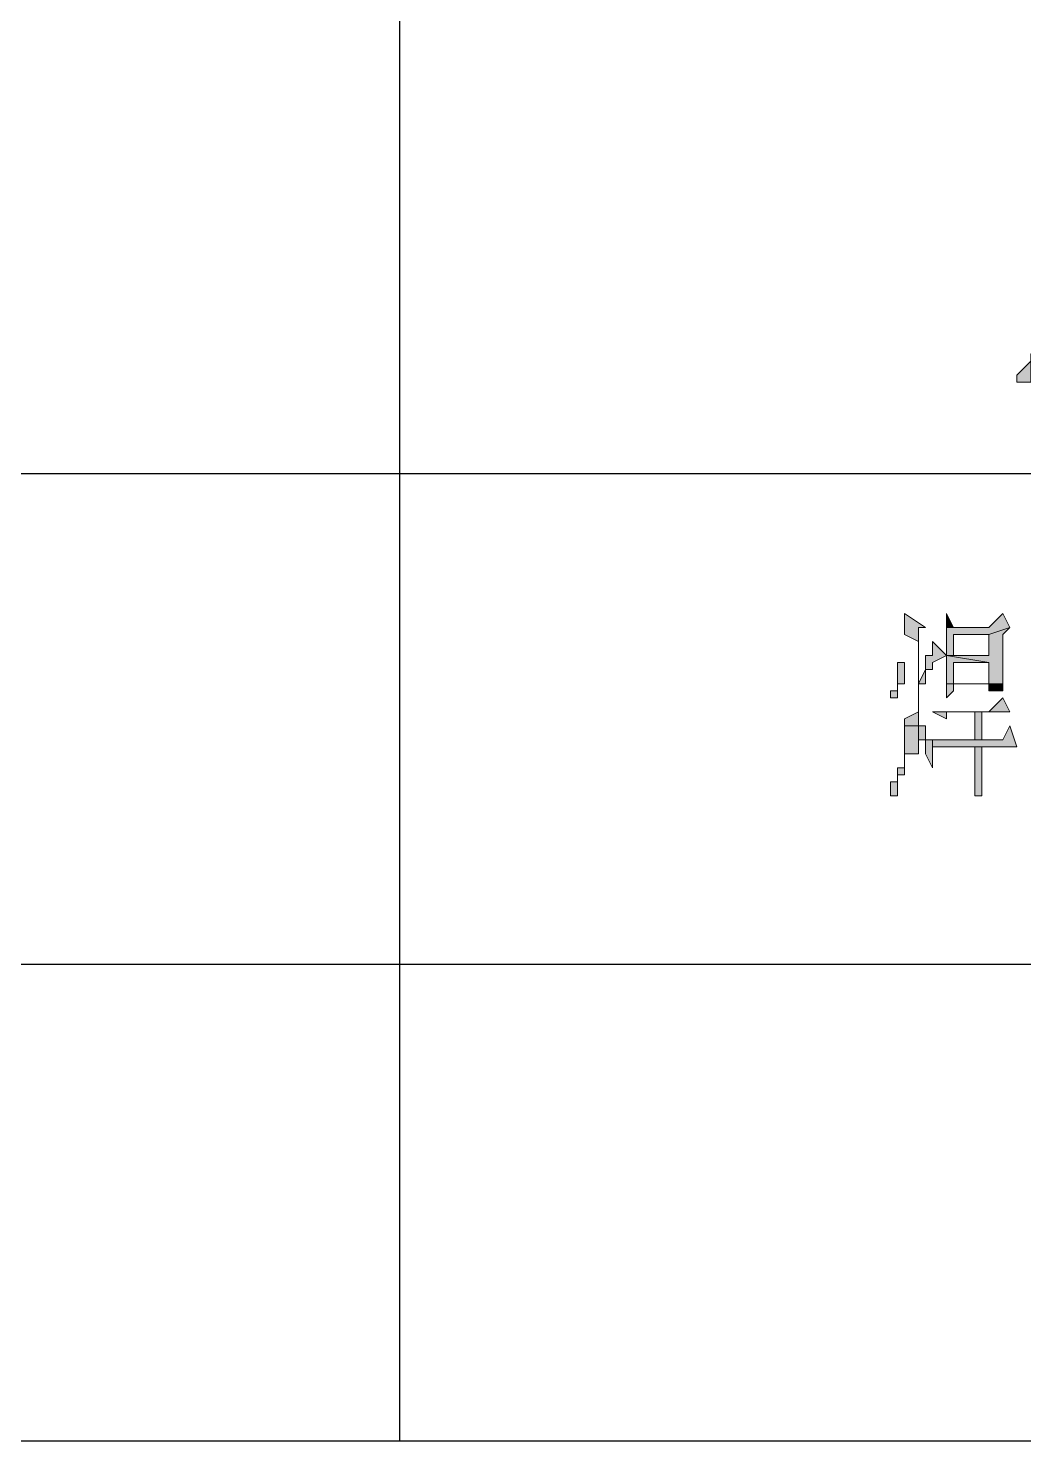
# Model space of a CAD drawing. Header units: millimetres. Extents: x 20 to 821, y 1 to 1134.
# Drawn here: x 671.94 to 697.5, y 1059.8 to 1096.07 of the extents above; entities that cross this region are included whole.
import ezdxf

# ---------------------------------------------------------------- set-up
doc = ezdxf.new("R2010")
doc.units = ezdxf.units.MM
doc.layers.add('1', color=7, linetype='Continuous')

msp = doc.modelspace()

# ---------------------------------------------------------------- hatches: boundary and pattern name
h = msp.add_hatch(color=0)
h.dxf.hatch_style = 2
h.paths.add_polyline_path([(702, 1093.641732), (701.64, 1093.281732), (698.04, 1093.281732), (698.04, 1092.921732), (698.04, 1089.681732), (698.04, 1089.321732), (698.04, 1089.141732), (697.86, 1088.961732), (697.86, 1087.881732), (697.68, 1087.701732), (697.68, 1087.521732), (697.32, 1087.161732), (697.32, 1086.981732), (697.68, 1086.981732), (697.68, 1087.521732), (697.86, 1087.521732), (697.86, 1087.881732), (698.04, 1088.241732), (698.04, 1088.961732), (698.4, 1088.961732), (698.4, 1093.281732), (702.18, 1093.281732)])
h = msp.add_hatch(color=0)
h.dxf.hatch_style = 2
h.paths.add_polyline_path([(694.44, 1081.041732), (694.44, 1080.501732), (694.8, 1080.321732), (694.8, 1079.241732), (694.8, 1080.681732), (694.98, 1080.681732)])
h = msp.add_hatch(color=0)
h.dxf.hatch_style = 2
h.paths.add_polyline_path([(695.52, 1081.041732), (695.52, 1080.681732), (695.7, 1080.681732)])
h = msp.add_hatch(color=0)
h.dxf.hatch_style = 2
h.paths.add_polyline_path([(696.96, 1081.041732), (696.6, 1080.681732), (695.52, 1080.681732), (695.52, 1080.501732), (695.52, 1079.961732), (695.7, 1079.961732), (695.7, 1080.501732), (696.6, 1080.501732), (697.14, 1080.681732)])
h = msp.add_hatch(color=0)
h.dxf.hatch_style = 2
h.paths.add_polyline_path([(697.14, 1080.681732), (696.6, 1080.501732), (696.6, 1079.961732), (695.7, 1079.961732), (695.52, 1079.961732), (696.6, 1079.781732), (696.6, 1079.241732), (695.7, 1079.241732), (695.52, 1079.241732), (695.52, 1079.061732), (695.52, 1078.881732), (695.7, 1079.061732), (695.7, 1079.241732), (696.6, 1079.241732), (696.96, 1079.241732), (696.96, 1079.601732), (696.96, 1080.501732)])
h = msp.add_hatch(color=0)
h.dxf.hatch_style = 2
h.paths.add_polyline_path([(695.16, 1080.321732), (695.16, 1079.961732), (694.98, 1079.961732), (694.98, 1079.601732), (694.8, 1079.241732), (694.8, 1078.521732), (694.44, 1078.341732), (694.44, 1078.161732), (694.8, 1078.161732), (694.8, 1077.801732), (694.98, 1077.801732), (694.98, 1077.441732), (695.16, 1077.081732), (695.16, 1077.801732), (694.98, 1077.801732), (694.98, 1078.161732), (694.8, 1078.161732), (694.8, 1079.241732), (694.98, 1079.241732), (694.98, 1079.601732), (695.16, 1079.601732), (695.16, 1079.781732), (695.52, 1079.961732)])
h = msp.add_hatch(color=0)
h.dxf.hatch_style = 2
h.paths.add_polyline_path([(694.44, 1079.781732), (694.26, 1079.781732), (694.26, 1079.601732), (694.26, 1079.061732), (694.08, 1079.061732), (694.08, 1078.881732), (694.26, 1078.881732), (694.26, 1079.241732), (694.44, 1079.241732)])
h = msp.add_hatch(color=0)
h.dxf.hatch_style = 2
h.paths.add_polyline_path([(695.52, 1079.961732), (695.52, 1079.241732), (695.7, 1079.241732), (695.7, 1079.781732), (696.6, 1079.781732)])
h = msp.add_hatch(color=0)
h.dxf.hatch_style = 2
h.paths.add_polyline_path([(696.96, 1079.241732), (696.6, 1079.241732), (696.6, 1079.061732), (696.96, 1079.061732)])
h = msp.add_hatch(color=0)
h.dxf.hatch_style = 2
h.paths.add_polyline_path([(696.96, 1078.881732), (696.6, 1078.521732), (695.16, 1078.521732), (695.52, 1078.341732), (695.52, 1078.521732), (696.24, 1078.521732), (697.14, 1078.521732)])
h = msp.add_hatch(color=0)
h.dxf.hatch_style = 2
h.paths.add_polyline_path([(696.24, 1077.801732), (696.42, 1077.801732), (696.42, 1078.521732), (696.24, 1078.521732)])
h = msp.add_hatch(color=0)
h.dxf.hatch_style = 2
h.paths.add_polyline_path([(694.44, 1078.161732), (694.44, 1077.081732), (694.26, 1077.081732), (694.26, 1076.721732), (694.08, 1076.721732), (694.08, 1076.361732), (694.26, 1076.361732), (694.26, 1076.901732), (694.44, 1076.901732), (694.44, 1077.081732), (694.44, 1077.441732), (694.8, 1077.441732), (694.8, 1078.161732)])
h = msp.add_hatch(color=0)
h.dxf.hatch_style = 2
h.paths.add_polyline_path([(697.14, 1078.161732), (696.96, 1077.801732), (695.16, 1077.801732), (695.16, 1077.621732), (697.32, 1077.621732)])
h = msp.add_hatch(color=0)
h.dxf.hatch_style = 2
h.paths.add_polyline_path([(696.42, 1077.621732), (696.24, 1077.621732), (696.24, 1077.441732), (696.24, 1076.361732), (696.42, 1076.361732)])

# ---------------------------------------------------------------- linework, layer by layer
at = {"layer": '1', "color": 0, "lineweight": 25}
for points in [[(681.48, 1059.801732), (681.48, 1121.361732)], [(557.64, 1084.641732), (821.16, 1084.641732)], [(557.64, 1072.041732), (821.16, 1072.041732)], [(557.64, 1059.801732), (821.16, 1059.801732)], [(557.64, 1059.801732), (774.72, 1059.801732)]]:
    msp.add_lwpolyline(points, dxfattribs=at)
at = {"layer": '1', "color": 0, "lineweight": 5}
for points in [[(702, 1093.641732), (701.64, 1093.281732), (698.04, 1093.281732), (698.04, 1092.921732), (698.04, 1089.681732), (698.04, 1089.321732), (698.04, 1089.141732), (697.86, 1088.961732), (697.86, 1087.881732), (697.68, 1087.701732), (697.68, 1087.521732), (697.32, 1087.161732), (697.32, 1086.981732), (697.68, 1086.981732), (697.68, 1087.521732), (697.86, 1087.521732), (697.86, 1087.881732), (698.04, 1088.241732), (698.04, 1088.961732), (698.4, 1088.961732), (698.4, 1093.281732), (702.18, 1093.281732), (702, 1093.641732)], [(694.44, 1081.041732), (694.44, 1080.501732), (694.8, 1080.321732), (694.8, 1079.241732), (694.8, 1080.681732), (694.98, 1080.681732), (694.44, 1081.041732)], [(695.52, 1081.041732), (695.52, 1080.681732), (695.7, 1080.681732), (695.52, 1081.041732)], [(696.96, 1081.041732), (696.6, 1080.681732), (695.52, 1080.681732), (695.52, 1080.501732), (695.52, 1079.961732), (695.7, 1079.961732), (695.7, 1080.501732), (696.6, 1080.501732), (697.14, 1080.681732), (696.96, 1081.041732)], [(697.14, 1080.681732), (696.6, 1080.501732), (696.6, 1079.961732), (695.7, 1079.961732), (695.52, 1079.961732), (696.6, 1079.781732), (696.6, 1079.241732), (695.7, 1079.241732), (695.52, 1079.241732), (695.52, 1079.061732), (695.52, 1078.881732), (695.7, 1079.061732), (695.7, 1079.241732), (696.6, 1079.241732), (696.96, 1079.241732), (696.96, 1079.601732), (696.96, 1080.501732), (696.96, 1080.501732), (697.14, 1080.681732)], [(695.16, 1080.321732), (695.16, 1079.961732), (694.98, 1079.961732), (694.98, 1079.601732), (694.8, 1079.241732), (694.8, 1078.521732), (694.44, 1078.341732), (694.44, 1078.161732), (694.8, 1078.161732), (694.8, 1077.801732), (694.98, 1077.801732), (694.98, 1077.801732), (694.98, 1077.441732), (695.16, 1077.081732), (695.16, 1077.801732), (694.98, 1077.801732), (694.98, 1078.161732), (694.8, 1078.161732), (694.8, 1079.241732), (694.98, 1079.241732), (694.98, 1079.601732), (695.16, 1079.601732), (695.16, 1079.781732), (695.52, 1079.961732), (695.16, 1080.321732)], [(694.44, 1079.781732), (694.26, 1079.781732), (694.26, 1079.601732), (694.26, 1079.061732), (694.08, 1079.061732), (694.08, 1078.881732), (694.26, 1078.881732), (694.26, 1079.241732), (694.44, 1079.241732), (694.44, 1079.781732)], [(695.52, 1079.961732), (695.52, 1079.241732), (695.7, 1079.241732), (695.7, 1079.781732), (696.6, 1079.781732), (695.52, 1079.961732)], [(696.96, 1079.241732), (696.6, 1079.241732), (696.6, 1079.061732), (696.96, 1079.061732), (696.96, 1079.241732)], [(696.96, 1078.881732), (696.6, 1078.521732), (695.16, 1078.521732), (695.52, 1078.341732), (695.52, 1078.521732), (696.24, 1078.521732), (697.14, 1078.521732), (696.96, 1078.881732)], [(696.24, 1077.801732), (696.42, 1077.801732), (696.42, 1078.521732), (696.24, 1078.521732), (696.24, 1077.801732)], [(694.44, 1078.161732), (694.44, 1077.081732), (694.26, 1077.081732), (694.26, 1076.721732), (694.08, 1076.721732), (694.08, 1076.361732), (694.26, 1076.361732), (694.26, 1076.901732), (694.44, 1076.901732), (694.44, 1077.081732), (694.44, 1077.441732), (694.8, 1077.441732), (694.8, 1078.161732), (694.44, 1078.161732)], [(697.14, 1078.161732), (696.96, 1077.801732), (695.16, 1077.801732), (695.16, 1077.621732), (697.32, 1077.621732), (697.14, 1078.161732)], [(696.42, 1077.621732), (696.24, 1077.621732), (696.24, 1077.441732), (696.24, 1076.361732), (696.42, 1076.361732), (696.42, 1077.621732)]]:
    msp.add_lwpolyline(points, dxfattribs=at)

doc.saveas('drawing.dxf')
